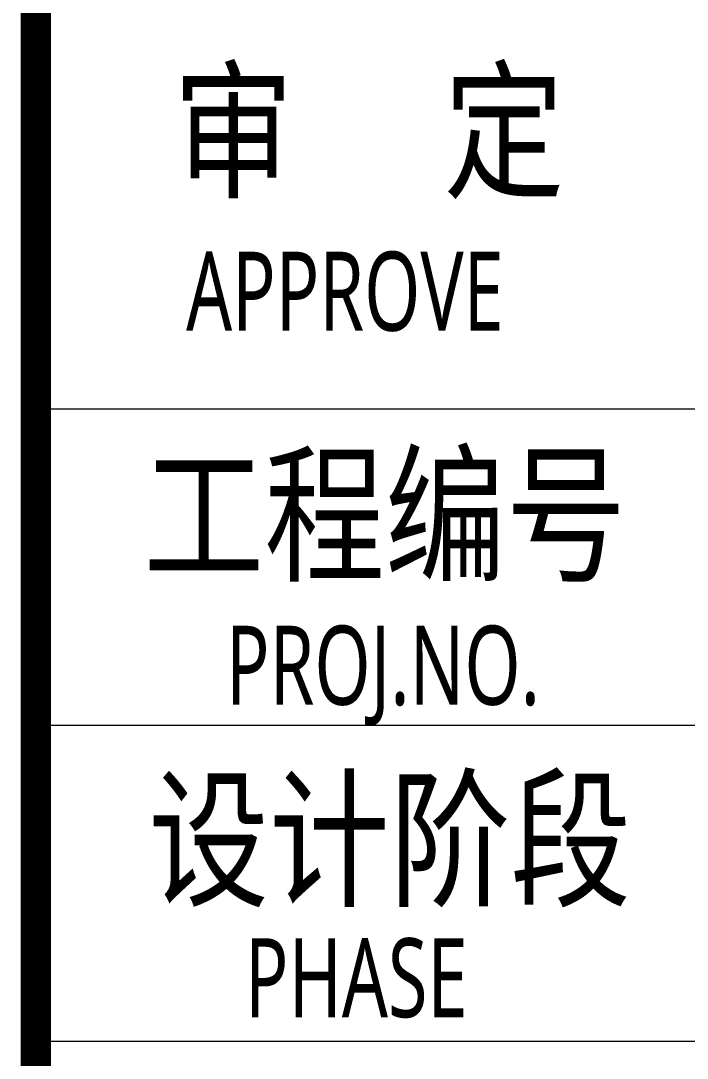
# Model space of a CAD drawing. Header units: inches. Extents: x -3272461 to -2504170, y 403793 to 1071042.
# Drawn here: x -2975660 to -2973551, y 861076 to 864359 of the extents above; entities that cross this region are included whole.
import ezdxf
from ezdxf.enums import TextEntityAlignment as Align

# ---------------------------------------------------------------- set-up
doc = ezdxf.new("R2010")
doc.units = ezdxf.units.IN
doc.header["$LTSCALE"] = 1000
doc.header["$MEASUREMENT"] = 0
doc.layers.get('0').update_dxf_attribs({"lineweight": 18})
doc.layers.add('0-TK', color=4, linetype='Continuous', lineweight=18)
doc.layers.add('PUB_TITLE', color=153, linetype='Continuous', lineweight=18)
doc.styles.add('-黑体', font='', dxfattribs={"width": 0.7})
doc.styles.get('-黑体').set_extended_font_data('微软雅黑')

msp = doc.modelspace()

# ---------------------------------------------------------------- linework, layer by layer
at = {"layer": '0-TK'}
msp.add_lwpolyline([(-2975611.6, 858130.6, 96, 96, 0), (-2975611.6, 898130.6, 96, 96, 0)], format="xyseb", dxfattribs=at)
at = {"layer": 'PUB_TITLE'}
for p, q in [((-2975611.6, 863130.6), (-2971402.2, 863130.6)), ((-2975611.6, 862130.6), (-2971402.2, 862130.6)), ((-2975611.6, 861130.6), (-2971402.2, 861130.6))]:
    msp.add_line(p, q, dxfattribs=at)

# ---------------------------------------------------------------- texts
at = {"style": '-黑体', "width": 0.7}
msp.add_text('APPROVE', height=250, dxfattribs=at).set_placement((-2975136.4, 863378))
at = {"style": '-黑体'}
for s, height, width, p in [('工程编号', 350, 0.8, (-2975271.1, 862795.9)), ('PROJ.NO.', 250, 0.7, (-2975010.2, 862319.6)), ('设计阶段', 350, 0.8, (-2975256, 861768.4)), ('PHASE', 250, 0.7, (-2974950.3, 861331))]:
    msp.add_text(s, height=height, dxfattribs=dict(at, width=width)).set_placement(p, align=Align.MIDDLE_LEFT)
at = {"insert": (-2975177.5, 863794.4), "char_height": 350, "width": 1893.578, "attachment_point": 7, "style": '-黑体'}
msp.add_mtext('{\\W0.8;审     定}', dxfattribs=at)

doc.saveas('drawing.dxf')
